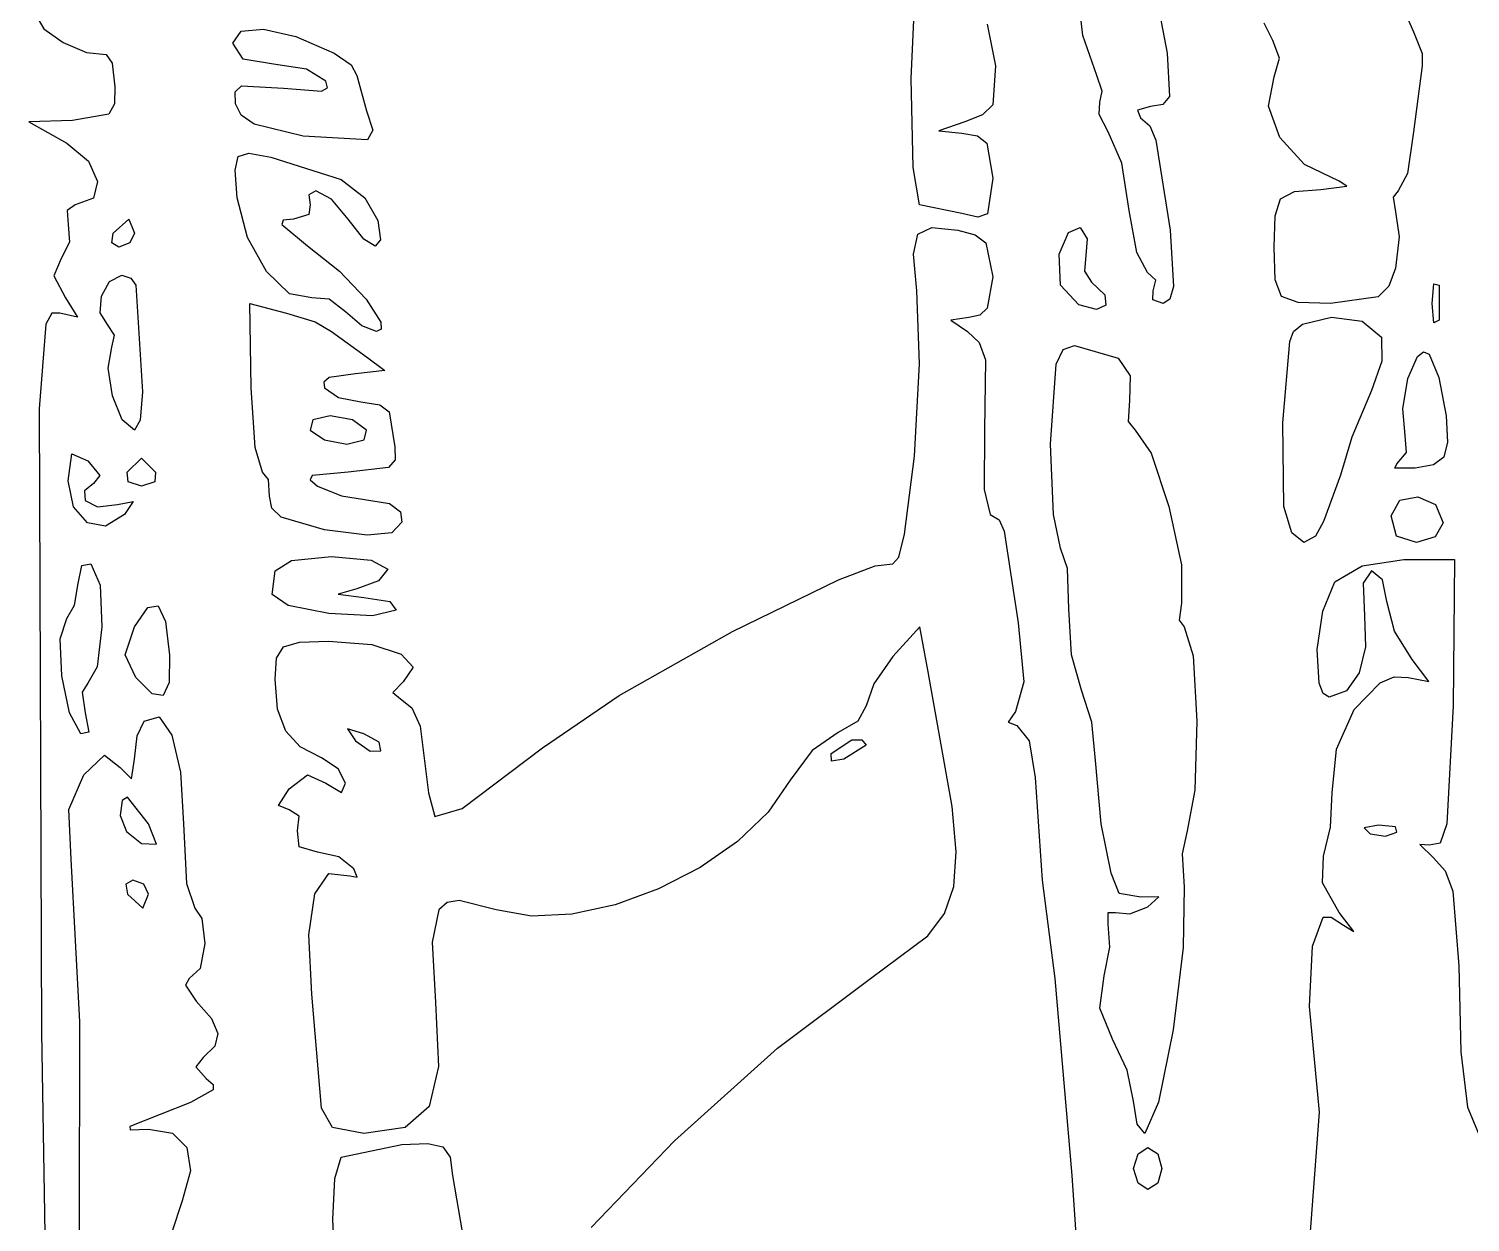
# Model space of a CAD drawing. Extents: x 0 to 282, y 0 to 282.
# Drawn here: x -0.18 to 35.95, y 221.08 to 251.01 of the extents above; entities that cross this region are included whole.
import ezdxf

# ---------------------------------------------------------------- set-up
doc = ezdxf.new("R2010")
doc.units = 0

msp = doc.modelspace()

# ---------------------------------------------------------------- linework, layer by layer
at = {"layer": 'Layer 1'}
for p, q in [((26.243672, 250.838108), (25.996727, 252.976821)), ((27.866451, 252.94155), (28.36034, 250.40155)), ((21.940241, 249.766536), (22.032845, 251.787293)), ((-0.000005, 251.354027), (0.201188, 251.00621)), ((23.845239, 251.129138), (24.056906, 250.084036)), ((31.006469, 250.71903), (30.788188, 251.15394)), ((34.322581, 251.411358), (34.534248, 250.930699)), ((0.201188, 251.00621), (0.683501, 250.661701)), ((4.936896, 250.648466), (5.145256, 250.947225)), ((5.145256, 250.947225), (5.704189, 251.001244)), ((5.704189, 251.001244), (6.514476, 250.817138)), ((6.514476, 250.817138), (7.476896, 250.401521)), ((26.59645, 249.837101), (26.243672, 250.838108)), ((34.534248, 250.930699), (34.745914, 250.388302)), ((0.683501, 250.661701), (1.265034, 250.41641)), ((1.265034, 250.41641), (1.763885, 250.366249)), ((1.763885, 250.366249), (1.909406, 250.145763)), ((5.197071, 250.251591), (4.936896, 250.648466)), ((7.476896, 250.401521), (7.904639, 250.10607)), ((7.476896, 250.401521), (7.476896, 250.401521)), ((28.36034, 250.40155), (28.413257, 249.307936)), ((31.169629, 250.273647), (31.006469, 250.71903)), ((34.745914, 250.388302), (34.745915, 250.084032)), ((1.909406, 250.145763), (1.975552, 249.55486)), ((5.959956, 250.119299), (5.197071, 250.251591)), ((6.784575, 250.000237), (5.959956, 250.119299)), ((7.904639, 250.10607), (8.041341, 249.837076)), ((24.056906, 250.084036), (23.98635, 249.100666)), ((31.041747, 249.801807), (31.169629, 250.273647)), ((34.745915, 250.084032), (34.534248, 248.425972)), ((7.265236, 249.695965), (6.784575, 250.000237)), ((7.308232, 249.529498), (7.265236, 249.695965)), ((8.041341, 249.837076), (8.288286, 248.955131)), ((21.993158, 247.530808), (21.940241, 249.766536)), ((26.724332, 249.449045), (26.59645, 249.837101)), ((30.893469, 249.066483), (31.041747, 249.801807)), ((1.975552, 249.55486), (1.973899, 249.124912)), ((4.996431, 249.425318), (5.157387, 249.576903)), ((5.007456, 249.13152), (4.996431, 249.425318)), ((5.157387, 249.576903), (6.206906, 249.519576)), ((6.206906, 249.519576), (7.159405, 249.449021)), ((7.159405, 249.449021), (7.308232, 249.529498)), ((26.667005, 249.166823), (26.724332, 249.449045)), ((28.413257, 249.307936), (28.251199, 249.111702)), ((1.973899, 249.124912), (1.830032, 248.866943)), ((5.148013, 248.845991), (5.007456, 249.13152)), ((8.288286, 248.955131), (8.447036, 248.463998)), ((23.98635, 249.100666), (23.729483, 248.848761)), ((26.653776, 248.862551), (26.667005, 249.166823)), ((27.937006, 249.06099), (27.615097, 248.972795)), ((27.615097, 248.972795), (27.690061, 248.778768)), ((28.251199, 249.111702), (27.937006, 249.06099)), ((31.178448, 248.284858), (30.893469, 249.066483)), ((0.917222, 248.708193), (-0.176388, 248.672915)), ((-0.176388, 248.672915), (0.776113, 248.143748)), ((1.830032, 248.866943), (0.917222, 248.708193)), ((5.470473, 248.619993), (5.148013, 248.845991)), ((6.700786, 248.320131), (5.470473, 248.619993)), ((23.280794, 248.672926), (22.636974, 248.45244)), ((23.729483, 248.848761), (23.280794, 248.672926)), ((26.878672, 248.425989), (26.653776, 248.862551)), ((27.690061, 248.778768), (27.919918, 248.575921)), ((27.919918, 248.575921), (28.073708, 248.214324)), ((8.314744, 248.227527), (6.700786, 248.320131)), ((8.447036, 248.463998), (8.314744, 248.227527)), ((22.636974, 248.45244), (23.210238, 248.390704)), ((23.210238, 248.390704), (23.599396, 248.323456)), ((23.599396, 248.323456), (23.836419, 248.14376)), ((27.222631, 247.636643), (26.878672, 248.425989)), ((28.073708, 248.214324), (28.430895, 245.956548)), ((31.800772, 247.609068), (31.178448, 248.284858)), ((34.534248, 248.425972), (34.379907, 247.380866)), ((0.776113, 248.143748), (1.315202, 247.692854)), ((5.069798, 247.808594), (5.340996, 247.889072)), ((5.340996, 247.889072), (5.890007, 247.790958)), ((23.836419, 248.14376), (23.98635, 247.261814)), ((1.315202, 247.692854), (1.543404, 247.18243)), ((4.997038, 247.463534), (5.069798, 247.808594)), ((5.890007, 247.790958), (7.653897, 247.226513)), ((22.151908, 246.591536), (21.993158, 247.530808)), ((27.407839, 246.450429), (27.222631, 247.636643)), ((32.664527, 247.191247), (31.800772, 247.609068)), ((1.543404, 247.18243), (1.440878, 246.764609)), ((5.04334, 246.767898), (4.997038, 247.463534)), ((7.653896, 247.226521), (8.244799, 246.76791)), ((7.653897, 247.226513), (7.653896, 247.226521)), ((23.98635, 247.261814), (23.849649, 246.371051)), ((32.858555, 247.058955), (32.664527, 247.191247)), ((34.379907, 247.380866), (34.146192, 246.944302)), ((1.440878, 246.764609), (0.98778, 246.591528)), ((5.300756, 245.776265), (5.04334, 246.767898)), ((7.018896, 246.944295), (6.842506, 246.847281)), ((6.842506, 246.847281), (6.877785, 246.591517)), ((7.41136, 246.737038), (7.018896, 246.944295)), ((8.244799, 246.76791), (8.571119, 246.203461)), ((31.200496, 246.745865), (31.547763, 246.927214)), ((31.547763, 246.927214), (32.205916, 246.97958)), ((32.205916, 246.97958), (32.858555, 247.058955)), ((34.146192, 246.944302), (34.01831, 246.785552)), ((34.01831, 246.785552), (34.075636, 246.415135)), ((0.98778, 246.591528), (0.780523, 246.450417)), ((0.780523, 246.450417), (0.811391, 246.097639)), ((6.877785, 246.591517), (6.838097, 246.348982)), ((7.830285, 246.238739), (7.41136, 246.737038)), ((23.210238, 246.379869), (22.151908, 246.591536)), ((27.597457, 245.396507), (27.407839, 246.450429)), ((31.064897, 246.319776), (31.200496, 246.745865)), ((34.075636, 246.415135), (34.16824, 245.788954)), ((0.811391, 246.097639), (0.842259, 245.661076)), ((1.939919, 245.885965), (2.327975, 246.238743)), ((2.327975, 246.238743), (2.469086, 245.885965)), ((6.197033, 246.208422), (6.167818, 246.102038)), ((6.167818, 246.102038), (6.807229, 245.568461)), ((6.454451, 246.238739), (6.197033, 246.208422)), ((6.838097, 246.348982), (6.454451, 246.238739)), ((8.218892, 245.737133), (7.830285, 246.238739)), ((8.571119, 246.203461), (8.638918, 245.71288)), ((23.614279, 246.289471), (23.210238, 246.379869)), ((23.849649, 246.371051), (23.614279, 246.289471)), ((31.041746, 245.53319), (31.064897, 246.319776)), ((1.90464, 245.64343), (1.939919, 245.885965)), ((2.469086, 245.885965), (2.354433, 245.64343)), ((2.469086, 245.885965), (2.469086, 245.885965)), ((5.779762, 244.920228), (5.300756, 245.776265)), ((8.504973, 245.559642), (8.218892, 245.737133)), ((8.638918, 245.71288), (8.504973, 245.559642)), ((22.000482, 245.361024), (22.105765, 245.859323)), ((22.105765, 245.859323), (22.455788, 246.026895)), ((22.455788, 246.026895), (23.106776, 245.956343)), ((23.106776, 245.956343), (23.542236, 245.843896)), ((23.542236, 245.843896), (23.812332, 245.638843)), ((25.646608, 245.356797), (25.884733, 245.903603)), ((25.884733, 245.903603), (26.175775, 246.027075)), ((26.175775, 246.027075), (26.352164, 245.740443)), ((26.352164, 245.740443), (26.316886, 245.321519)), ((28.430895, 245.956548), (28.51468, 244.549843)), ((34.16824, 245.788954), (34.075636, 245.004025)), ((0.842259, 245.661076), (0.635002, 245.250972)), ((2.08103, 245.533187), (1.90464, 245.64343)), ((2.354433, 245.64343), (2.08103, 245.533187)), ((6.807229, 245.568461), (7.613105, 244.934563)), ((22.083716, 244.439393), (22.000482, 245.361024)), ((23.812332, 245.638843), (23.988721, 244.792173)), ((25.681885, 244.576277), (25.646608, 245.356797)), ((26.316886, 245.32152), (26.281608, 244.933464)), ((26.316886, 245.321519), (26.316886, 245.32152)), ((27.86645, 244.898209), (27.597457, 245.396507)), ((31.063795, 244.717392), (31.041746, 245.53319)), ((0.635002, 245.250972), (0.449794, 244.81)), ((34.075636, 245.004025), (33.916335, 244.553682)), ((0.449794, 244.81), (0.740835, 244.263194)), ((1.644429, 244.302872), (1.843418, 244.66943)), ((1.843418, 244.66943), (2.151548, 244.827628)), ((2.151548, 244.827628), (2.380853, 244.757073)), ((2.380853, 244.757073), (2.504326, 244.580683)), ((6.357986, 244.361846), (5.779762, 244.920228)), ((7.613105, 244.934563), (8.280076, 244.227903)), ((23.988721, 244.792173), (23.847609, 244.002831)), ((26.281608, 244.933464), (26.457997, 244.651242)), ((26.457997, 244.651242), (26.79038, 244.334844)), ((28.069297, 244.708591), (27.86645, 244.898209)), ((28.007561, 244.439598), (28.069297, 244.708591)), ((31.218135, 244.298469), (31.063795, 244.717392)), ((34.995137, 244.122072), (35.043644, 244.615961)), ((35.043644, 244.615961), (35.171526, 244.580683)), ((0.740835, 244.263194), (1.040697, 243.778124)), ((1.610805, 243.890013), (1.644429, 244.302872)), ((2.504326, 244.580683), (2.671895, 241.903981)), ((2.504326, 244.580683), (2.504326, 244.580683)), ((6.91306, 244.263178), (6.357986, 244.361846)), ((7.349622, 244.23231), (6.91306, 244.263178)), ((7.759727, 243.9104), (7.349622, 244.23231)), ((8.280076, 244.227903), (8.642776, 243.653535)), ((22.148759, 242.611013), (22.083716, 244.439393)), ((26.140497, 244.086797), (25.681885, 244.576277)), ((26.79038, 244.334844), (26.815184, 244.077978)), ((27.998742, 244.214702), (28.007561, 244.439598)), ((28.425934, 244.225176), (28.254506, 244.122098)), ((28.51468, 244.549843), (28.425934, 244.225176)), ((31.637058, 244.144128), (31.218135, 244.298469)), ((33.647892, 244.28524), (32.452856, 244.12208)), ((33.916335, 244.553682), (33.647892, 244.28524)), ((35.171526, 244.580683), (35.171526, 243.698738)), ((0.400597, 243.876103), (0.250253, 243.598427)), ((0.599724, 243.875138), (0.400597, 243.876103)), ((1.040697, 243.778124), (0.599724, 243.875138)), ((1.79877, 243.592908), (1.610805, 243.890013)), ((5.397101, 242.005407), (5.361823, 244.122077)), ((5.361823, 244.122077), (6.279046, 243.875132)), ((6.279046, 243.875132), (7.002242, 243.659055)), ((8.174241, 243.557622), (7.759727, 243.9104)), ((23.847609, 244.002831), (23.661298, 243.824787)), ((26.58202, 243.966632), (26.140497, 244.086797)), ((26.815184, 244.077978), (26.58202, 243.966632)), ((28.254506, 244.122098), (27.998742, 244.214702)), ((32.452856, 244.12208), (31.637058, 244.144128)), ((35.043644, 243.632592), (34.995137, 244.122072)), ((0.250253, 243.598427), (0.079377, 241.476242)), ((1.970749, 243.323915), (1.79877, 243.592908)), ((7.002242, 243.659055), (7.407936, 243.416521)), ((8.535839, 243.416511), (8.174241, 243.557622)), ((8.642776, 243.653535), (8.658347, 243.480039)), ((23.388998, 243.769113), (22.934796, 243.698558)), ((22.934796, 243.698558), (23.35372, 243.416335)), ((23.661298, 243.824787), (23.388998, 243.769113)), ((31.519023, 243.417191), (31.750671, 243.602813)), ((31.750671, 243.602813), (32.472762, 243.778099)), ((32.472762, 243.778099), (33.247772, 243.675573)), ((33.247772, 243.675573), (33.725129, 243.27539)), ((35.171526, 243.698738), (35.043644, 243.632592)), ((35.171526, 243.698738), (35.171526, 243.698738)), ((1.904603, 243.028463), (1.970749, 243.323915)), ((7.407936, 243.416521), (7.407926, 243.416516)), ((7.407926, 243.416516), (8.289871, 242.781516)), ((8.658347, 243.480039), (8.535839, 243.416511)), ((23.35372, 243.416335), (23.648069, 243.139625)), ((23.648069, 243.139625), (23.803512, 242.710779)), ((31.25568, 241.123447), (31.432069, 243.169557)), ((31.432069, 243.169557), (31.519023, 243.417191)), ((33.725126, 243.275405), (33.733945, 242.671272)), ((33.725129, 243.27539), (33.725126, 243.275405)), ((1.814204, 242.494886), (1.904603, 243.028463)), ((8.289871, 242.781516), (8.744072, 242.437557)), ((25.576303, 242.596316), (25.752692, 242.965633)), ((25.752692, 242.965633), (26.034915, 243.06375)), ((26.034915, 243.06375), (27.128525, 242.74625)), ((34.386936, 242.239117), (34.632778, 242.795293)), ((34.632778, 242.795293), (34.77761, 242.904502)), ((34.77761, 242.904502), (34.924923, 242.852066)), ((34.924923, 242.852066), (35.163048, 242.261163)), ((1.922242, 241.802559), (1.814204, 242.494886)), ((8.744072, 242.437557), (8.007649, 242.358182)), ((22.021979, 240.289845), (22.148759, 242.611013)), ((23.803512, 242.710779), (23.777054, 240.946885)), ((25.435192, 240.5943), (25.576303, 242.596316)), ((27.128525, 242.74625), (27.128526, 242.746237)), ((27.128526, 242.746237), (27.428387, 242.309675)), ((33.733945, 242.671272), (33.478181, 241.934845)), ((7.355009, 242.261168), (7.213898, 242.149823)), ((7.213898, 242.149823), (7.231537, 242.005404)), ((8.007649, 242.358182), (7.355009, 242.261168)), ((27.428387, 242.309675), (27.410748, 241.687907)), ((34.260156, 241.477888), (34.386936, 242.239117)), ((35.163048, 242.261163), (35.348257, 241.299846)), ((2.162572, 241.202837), (1.922242, 241.802559)), ((2.671895, 241.903981), (2.613466, 241.192363)), ((5.498524, 240.510508), (5.397101, 242.005407)), ((7.231537, 242.005404), (7.584314, 241.762869)), ((7.584314, 241.762869), (8.14876, 241.652626)), ((33.478181, 241.934845), (32.984292, 240.770675)), ((0.079377, 241.476242), (0.141113, 225.848138)), ((8.14876, 241.652626), (8.6206, 241.582071)), ((8.6206, 241.582071), (8.854316, 241.405681)), ((8.854316, 241.405681), (8.995427, 240.523736)), ((27.410748, 241.687907), (27.37547, 241.15874)), ((34.3252, 240.805956), (34.260156, 241.477888)), ((2.469048, 240.947073), (2.162572, 241.202837)), ((2.613466, 241.192363), (2.469048, 240.947073)), ((6.940906, 241.202764), (6.87917, 240.947)), ((7.373059, 241.299778), (6.940906, 241.202764)), ((7.937504, 241.202764), (7.373059, 241.299778)), ((8.290282, 240.947), (7.937504, 241.202764)), ((27.37547, 241.15874), (27.551859, 240.947073)), ((31.282138, 239.02883), (31.25568, 241.123447)), ((35.348256, 241.299847), (35.380777, 240.644453)), ((35.348257, 241.299846), (35.348256, 241.299847)), ((6.87917, 240.947), (7.231948, 240.704465)), ((6.87917, 240.947), (6.87917, 240.947)), ((7.231948, 240.704465), (7.796393, 240.594222)), ((7.796393, 240.594222), (8.228546, 240.704465)), ((8.228546, 240.704465), (8.290282, 240.947)), ((23.777054, 240.946885), (23.768234, 239.451987)), ((27.551859, 240.947073), (27.952041, 240.363336)), ((32.984292, 240.770675), (32.70207, 239.818174)), ((34.351658, 240.387032), (34.3252, 240.805956)), ((35.380777, 240.644453), (35.290929, 240.263563)), ((0.811207, 239.677066), (0.899401, 240.347345)), ((0.899401, 240.347345), (1.305096, 240.170955)), ((5.679323, 239.888737), (5.498524, 240.510508)), ((8.995427, 240.523736), (9.002041, 240.201275)), ((21.776137, 238.332478), (22.021979, 240.289845)), ((25.505748, 238.825998), (25.435192, 240.5943)), ((27.952041, 240.363336), (28.398526, 239.028843)), ((34.113533, 240.1004), (34.351658, 240.387032)), ((35.290929, 240.263563), (35.035716, 240.074496)), ((1.305096, 240.170955), (1.600547, 239.809358)), ((2.29245, 239.888734), (2.645228, 240.241512)), ((2.310089, 239.646199), (2.29245, 239.888734)), ((2.645228, 240.241512), (2.998006, 239.888734)), ((2.998006, 239.888734), (2.980367, 239.646199)), ((2.998006, 239.888734), (2.998006, 239.888734)), ((5.833663, 239.707938), (5.679323, 239.888737)), ((7.831257, 239.888736), (6.927262, 239.804951)), ((8.836676, 240.007798), (7.831257, 239.888736)), ((9.002041, 240.201275), (8.836676, 240.007798)), ((34.065025, 239.994567), (34.113533, 240.1004)), ((34.572144, 239.994567), (34.065025, 239.994567)), ((35.035716, 240.074496), (34.572144, 239.994567)), ((0.947356, 239.018915), (0.811207, 239.677066)), ((1.446206, 239.606511), (1.22131, 239.421303)), ((1.446207, 239.60651), (1.446206, 239.606511)), ((1.600547, 239.809358), (1.446207, 239.60651)), ((2.645228, 239.535956), (2.310089, 239.646199)), ((2.980367, 239.646199), (2.645228, 239.535956)), ((5.855712, 239.289014), (5.833663, 239.707938)), ((6.927262, 239.804951), (6.873794, 239.695259)), ((6.873794, 239.695259), (7.055145, 239.535958)), ((7.055145, 239.535958), (7.659277, 239.293423)), ((32.70207, 239.818174), (32.278736, 238.654004)), ((1.22131, 239.421303), (1.234539, 239.183177)), ((1.234539, 239.183177), (1.547629, 239.024427)), ((5.911933, 238.98805), (5.855712, 239.289014)), ((7.659277, 239.293423), (8.395705, 239.18318)), ((8.395705, 239.18318), (8.86534, 239.101049)), ((23.768234, 239.451987), (23.918165, 238.830215)), ((33.972128, 238.795125), (34.19096, 239.189245)), ((34.19096, 239.189245), (34.637997, 239.275785)), ((34.637997, 239.275785), (35.078419, 239.077899)), ((1.291865, 238.618733), (0.947356, 239.018915)), ((1.547629, 239.024427), (2.045928, 239.077344)), ((2.222317, 238.830399), (1.748823, 238.53605)), ((2.045928, 239.077344), (2.438393, 239.15231)), ((2.438393, 239.15231), (2.222317, 238.830399)), ((6.146749, 238.759847), (5.911933, 238.98805)), ((8.86534, 239.101049), (9.136537, 238.896548)), ((9.136537, 238.896548), (9.16961, 238.632516)), ((23.918165, 238.830215), (24.14747, 238.697924)), ((25.682137, 237.98374), (25.505748, 238.825998)), ((28.398526, 239.028843), (28.71272, 237.568673)), ((31.483883, 238.370128), (31.282138, 239.02883)), ((35.078419, 239.077899), (35.277408, 238.618736)), ((1.748823, 238.53605), (1.291865, 238.618733)), ((7.231542, 238.442347), (6.146749, 238.759847)), ((9.16961, 238.632516), (8.924872, 238.371791)), ((24.14747, 238.697924), (24.270943, 238.406881)), ((32.278736, 238.654004), (32.071479, 238.283587)), ((34.104419, 238.288007), (33.972128, 238.795125)), ((35.277406, 238.618736), (35.074558, 238.265958)), ((35.277408, 238.618736), (35.277406, 238.618736)), ((8.303101, 238.314465), (7.231542, 238.442347)), ((8.924872, 238.371791), (8.303101, 238.314465)), ((21.631305, 237.757905), (21.776137, 238.332478)), ((24.270943, 238.406881), (24.623721, 236.113821)), ((31.784847, 238.124837), (31.483883, 238.370128)), ((32.071479, 238.283587), (31.784847, 238.124837)), ((34.607128, 238.124847), (34.104419, 238.288007)), ((35.074558, 238.265958), (34.607128, 238.124847)), ((6.411281, 237.675054), (7.407877, 237.772068)), ((7.407877, 237.772068), (8.404474, 237.679464)), ((21.483993, 237.595503), (21.631305, 237.757905)), ((25.854117, 237.476618), (25.682137, 237.98374)), ((1.057883, 237.101791), (1.150487, 237.547173)), ((1.150487, 237.547173), (1.375383, 237.59568)), ((1.375383, 237.59568), (1.609098, 237.053284)), ((5.926212, 236.819567), (5.996767, 237.41929)), ((5.996767, 237.41929), (6.411281, 237.675054)), ((8.404474, 237.679464), (8.818987, 237.454568)), ((8.818996, 237.454567), (8.58969, 237.167935)), ((8.818987, 237.454568), (8.818996, 237.454567)), ((20.121389, 237.190912), (21.034201, 237.541622)), ((21.034201, 237.541622), (21.483993, 237.595503)), ((25.893804, 236.46679), (25.854117, 237.476618)), ((28.71272, 237.568673), (28.716029, 236.607903)), ((32.56121, 237.136878), (33.240307, 237.538163)), ((33.240307, 237.538163), (34.28982, 237.701323)), ((33.478433, 237.419098), (33.271176, 237.106008)), ((33.751836, 237.189793), (33.478433, 237.419098)), ((34.28982, 237.701323), (35.55982, 237.701323)), ((35.55982, 237.701323), (35.524542, 234.032433)), ((0.969689, 236.554985), (1.057883, 237.101791)), ((1.609098, 237.053284), (1.657605, 236.00818)), ((8.58969, 237.167935), (8.042884, 236.960678)), ((17.462325, 235.893351), (20.121389, 237.190912)), ((32.261348, 236.402107), (32.56121, 237.136878)), ((33.271176, 237.106008), (33.302044, 236.290208)), ((33.866489, 236.642986), (33.751836, 237.189793)), ((6.321985, 236.545613), (5.926212, 236.819567)), ((8.042884, 236.960678), (7.575453, 236.828387)), ((7.575453, 236.828387), (8.219273, 236.749011)), ((8.219273, 236.749011), (8.876322, 236.643178)), ((8.876322, 236.643178), (9.030662, 236.431511)), ((34.051697, 235.906564), (33.866489, 236.642986)), ((0.775661, 236.219846), (0.969689, 236.554985)), ((2.468651, 236.008178), (2.804892, 236.498209)), ((2.804892, 236.498209), (3.068373, 236.541755)), ((3.068373, 236.541755), (3.252479, 236.142124)), ((7.346145, 236.347726), (6.321985, 236.545613)), ((8.436451, 236.288746), (7.346145, 236.347726)), ((9.030662, 236.431511), (8.436451, 236.288746)), ((25.95995, 235.311445), (25.893804, 236.46679)), ((28.716029, 236.607903), (28.658702, 236.17575)), ((32.120237, 235.439133), (32.261348, 236.402107)), ((33.302044, 236.290208), (33.327951, 235.509137)), ((0.60754, 235.713278), (0.775661, 236.219846)), ((1.657606, 236.008177), (1.534133, 235.01158)), ((1.657605, 236.00818), (1.657606, 236.008177)), ((2.234935, 235.307033), (2.468651, 236.008178)), ((3.252479, 236.142124), (3.350596, 235.302622)), ((22.154288, 236.007999), (21.48401, 235.267165)), ((22.365955, 234.879109), (22.154288, 236.007999)), ((24.623721, 236.113821), (24.760422, 234.632154)), ((28.658702, 236.17575), (28.786584, 236.00818)), ((28.786584, 236.00818), (29.010929, 235.283332)), ((0.647779, 234.786684), (0.60754, 235.713278)), ((6.204303, 235.509702), (6.607242, 235.630419)), ((6.607242, 235.630419), (7.337605, 235.655223)), ((7.337605, 235.655223), (8.41854, 235.564824)), ((8.41854, 235.564824), (9.158823, 235.328903)), ((14.618053, 234.291519), (17.462325, 235.893351)), ((34.501489, 235.196596), (34.051697, 235.906564)), ((2.503929, 234.738178), (2.234935, 235.307033)), ((3.350596, 235.302623), (3.337366, 234.614153)), ((3.350596, 235.302622), (3.350596, 235.302623)), ((5.997045, 234.702722), (6.032874, 235.223621)), ((6.032874, 235.223621), (6.204303, 235.509702)), ((9.158823, 235.328903), (9.455927, 235.000378)), ((21.48401, 235.267165), (21.00335, 234.583658)), ((26.211304, 234.42068), (25.95995, 235.311445)), ((29.010929, 235.283332), (29.099675, 233.648979)), ((32.164335, 234.601837), (32.120237, 235.439133)), ((33.327951, 235.509137), (33.165342, 234.85705)), ((34.911593, 234.636562), (34.501489, 235.196596)), ((1.534133, 235.01158), (1.304828, 234.597067)), ((9.455927, 235.000378), (9.207325, 234.632163)), ((22.968433, 231.504565), (22.365955, 234.879109)), ((33.165342, 234.85705), (32.850598, 234.410014)), ((0.840153, 233.853477), (0.647779, 234.786684)), ((1.304828, 234.597067), (1.163716, 234.372171)), ((2.914033, 234.335238), (2.503929, 234.738178)), ((3.337366, 234.614153), (3.191845, 234.292794)), ((6.059884, 233.947555), (5.997045, 234.702722)), ((9.207325, 234.632163), (8.947152, 234.36758)), ((21.00335, 234.583658), (20.813732, 234.032445)), ((24.760422, 234.632154), (24.553165, 233.891321)), ((32.264105, 234.340906), (32.164335, 234.601837)), ((33.046281, 233.939824), (33.691203, 234.608449)), ((33.691203, 234.608449), (34.044669, 234.754039)), ((34.044669, 234.754039), (34.395656, 234.737985)), ((34.395656, 234.737985), (34.911593, 234.636562)), ((1.163716, 234.372171), (1.234272, 233.856233)), ((3.191845, 234.292794), (2.914033, 234.335238)), ((8.947152, 234.36758), (9.13677, 234.208829)), ((9.13677, 234.208829), (9.420646, 233.983382)), ((12.699823, 232.974113), (14.618053, 234.291519)), ((26.467068, 233.618109), (26.211304, 234.42068)), ((32.420099, 234.244098), (32.264105, 234.340906)), ((32.850598, 234.410014), (32.420099, 234.244098)), ((1.128439, 233.327066), (0.840153, 233.853477)), ((1.234272, 233.856233), (1.326876, 233.366754)), ((2.715771, 233.644581), (3.093354, 233.753171)), ((3.093354, 233.753171), (3.408098, 233.296213)), ((6.26163, 233.397441), (6.059884, 233.947555)), ((9.420646, 233.983382), (9.635069, 233.516503)), ((20.813732, 234.032445), (20.606475, 233.644389)), ((24.553165, 233.891321), (24.372366, 233.622328)), ((32.599796, 232.947085), (33.046281, 233.939824)), ((35.524542, 234.032433), (35.370201, 231.069098)), ((2.539382, 233.274164), (2.715771, 233.644581)), ((6.622126, 233.006077), (6.26163, 233.397441)), ((8.219726, 233.327389), (7.809622, 233.450861)), ((7.809622, 233.450861), (8.008059, 233.151)), ((9.635069, 233.516503), (9.842326, 231.845219)), ((20.606475, 233.644389), (20.108176, 233.362167)), ((24.372366, 233.622328), (24.588443, 233.538543)), ((24.588443, 233.538543), (24.897124, 233.150487)), ((26.564082, 232.65679), (26.467068, 233.618109)), ((29.099675, 233.648979), (29.049514, 231.915406)), ((1.326876, 233.366754), (1.128439, 233.327066)), ((2.468826, 232.69208), (2.539382, 233.274164)), ((3.408098, 233.296213), (3.623623, 232.369619)), ((8.008059, 233.151), (8.00806, 233.151)), ((8.00806, 233.151), (8.378477, 232.895236)), ((8.603372, 233.115722), (8.219726, 233.327389)), ((8.64306, 232.904055), (8.603372, 233.115722)), ((20.108176, 233.362167), (19.455536, 232.907965)), ((19.931001, 232.833181), (20.451348, 233.177139)), ((20.812946, 233.044848), (20.248501, 232.69207)), ((20.451348, 233.177139), (20.704907, 233.180446)), ((20.704907, 233.180446), (20.812946, 233.044848)), ((20.812946, 233.044848), (20.812946, 233.044848)), ((24.897124, 233.150487), (25.047054, 232.233263)), ((1.198825, 232.304024), (1.723583, 232.789094)), ((1.723583, 232.789094), (2.116048, 232.480413)), ((2.39827, 232.2026), (2.468826, 232.69208)), ((7.161215, 232.727162), (6.622126, 233.006077)), ((7.58014, 232.44935), (7.161215, 232.727162)), ((8.378477, 232.895236), (8.64306, 232.904055)), ((10.688993, 231.457163), (12.699823, 232.974113)), ((19.455536, 232.907965), (18.908726, 232.162717)), ((19.94423, 232.643563), (19.931001, 232.833181)), ((20.248501, 232.69207), (19.94423, 232.643563)), ((32.490656, 231.845205), (32.599796, 232.947085)), ((0.828408, 231.430897), (1.198825, 232.304024)), ((2.116048, 232.480413), (2.39827, 232.2026)), ((3.623623, 232.369619), (3.703549, 231.069301)), ((7.760938, 232.092162), (7.58014, 232.44935)), ((26.705193, 231.06929), (26.564082, 232.65679)), ((6.085243, 231.527718), (6.349826, 231.951051)), ((6.349826, 231.951051), (6.808438, 232.29942)), ((6.808438, 232.29942), (7.267049, 232.092162)), ((7.267049, 232.092162), (7.659515, 231.854037)), ((7.659515, 231.854037), (7.760938, 232.092162)), ((18.908726, 232.162717), (18.356064, 231.364903)), ((25.047054, 232.233263), (25.223443, 229.657983)), ((2.162421, 231.659685), (2.11667, 231.281)), ((2.297469, 231.744021), (2.162421, 231.659685)), ((2.822226, 231.069333), (2.297469, 231.744021)), ((9.842326, 231.845219), (10.001076, 231.254316)), ((29.049514, 231.915406), (28.85714, 230.8929)), ((32.450968, 230.985308), (32.490656, 231.845205)), ((0.881325, 230.187354), (0.828408, 231.430897)), ((2.11667, 231.281), (2.27542, 230.875305)), ((2.11667, 231.281), (2.11667, 231.281)), ((6.349826, 231.421884), (6.085243, 231.527718)), ((6.601181, 231.263134), (6.349826, 231.421884)), ((6.561493, 230.892717), (6.601181, 231.263134)), ((10.001076, 231.254316), (10.688993, 231.457163)), ((18.356064, 231.364903), (17.583053, 230.628686)), ((23.064827, 230.368372), (22.968433, 231.504565)), ((2.27542, 230.875305), (2.645837, 230.575444)), ((3.025073, 230.557805), (2.822226, 231.069333)), ((3.703549, 231.069301), (3.703546, 231.069292)), ((3.703546, 231.069292), (3.778511, 229.574393)), ((6.596771, 230.495842), (6.561493, 230.892717)), ((26.952138, 229.83457), (26.705193, 231.06929)), ((28.85714, 230.8929), (28.729258, 230.319636)), ((32.278989, 230.257705), (32.450968, 230.985308)), ((33.655067, 231.034667), (33.297879, 230.968521)), ((33.297879, 230.968521), (33.4434, 230.823)), ((34.08281, 230.999389), (33.655067, 231.034667)), ((33.831456, 230.761264), (34.113678, 230.858278)), ((34.113678, 230.858278), (34.08281, 230.999389)), ((35.370201, 231.069098), (35.202081, 230.589542)), ((2.645837, 230.575444), (3.025073, 230.557805)), ((7.055382, 230.36355), (6.596771, 230.495842)), ((17.583053, 230.628686), (16.647158, 229.979285)), ((33.4434, 230.823), (33.831456, 230.761264)), ((33.4434, 230.823), (33.4434, 230.823)), ((34.924819, 230.539933), (34.686694, 230.553162)), ((34.686694, 230.553162), (35.030652, 230.222433)), ((35.202081, 230.589542), (34.924819, 230.539933)), ((1.106221, 226.108357), (0.881325, 230.187354)), ((7.593369, 230.244488), (7.055382, 230.36355)), ((7.972605, 229.940216), (7.593369, 230.244488)), ((23.005364, 229.499243), (23.064827, 230.368372)), ((28.729258, 230.319636), (28.786584, 229.48179)), ((32.24812, 229.591839), (32.278989, 230.257705)), ((35.030652, 230.222433), (35.323347, 229.892255)), ((6.993646, 229.31403), (7.340912, 229.826661)), ((7.340912, 229.826661), (7.866772, 229.763827)), ((8.051981, 229.732959), (7.972605, 229.940216)), ((16.647158, 229.979285), (15.605844, 229.441919)), ((27.150576, 229.323042), (26.952138, 229.83457)), ((35.323347, 229.892255), (35.520131, 229.380176)), ((2.434171, 229.658778), (2.257782, 229.561764)), ((2.257782, 229.561764), (2.29306, 229.306)), ((2.707574, 229.561764), (2.434171, 229.658778)), ((2.822227, 229.306), (2.707574, 229.561764)), ((3.778511, 229.574393), (3.985768, 228.952622)), ((7.866772, 229.763827), (8.051981, 229.732959)), ((15.605844, 229.441919), (14.516573, 229.041804)), ((22.775576, 228.821937), (23.005364, 229.499243)), ((25.223443, 229.657983), (25.540943, 227.188533)), ((28.786584, 229.48179), (28.761228, 227.966499)), ((32.667045, 228.846595), (32.24812, 229.591839)), ((2.29306, 229.306), (2.681116, 228.953222)), ((2.29306, 229.306), (2.29306, 229.306)), ((2.681116, 228.953222), (2.822227, 229.306)), ((6.844818, 228.285462), (6.993646, 229.31403)), ((10.308455, 229.098232), (10.102506, 228.917158)), ((10.609074, 229.148668), (10.308455, 229.098232)), ((11.535666, 228.917157), (10.609074, 229.148668)), ((27.692972, 229.234847), (27.150576, 229.323042)), ((28.151584, 229.243666), (27.692972, 229.234847)), ((27.869361, 228.987902), (28.151584, 229.243666)), ((35.520131, 229.380176), (35.665652, 227.506043)), ((3.985768, 228.952622), (4.162157, 228.696857)), ((4.162157, 228.696857), (4.232713, 228.070677)), ((10.102506, 228.917158), (9.933281, 228.103565)), ((12.42402, 228.754206), (11.535666, 228.917157)), ((13.436811, 228.804161), (12.42402, 228.754206)), ((14.516573, 229.041804), (13.436811, 228.804161)), ((22.360993, 228.261214), (22.775576, 228.821937)), ((26.881583, 228.564569), (26.877173, 228.851201)), ((26.877173, 228.851201), (27.057972, 228.846791)), ((27.057972, 228.846791), (27.423979, 228.811514)), ((27.423979, 228.811514), (27.869361, 228.987902)), ((31.996766, 227.999928), (32.265759, 228.727533)), ((32.265759, 228.727533), (32.468055, 228.729187)), ((32.468055, 228.729187), (32.772878, 228.529095)), ((33.037461, 228.370345), (32.667045, 228.846595)), ((26.921271, 227.978076), (26.881583, 228.564569)), ((32.772878, 228.529095), (33.037461, 228.370345)), ((4.232713, 228.070677), (4.11806, 227.444496)), ((6.914271, 226.800487), (6.844818, 228.285462)), ((9.933281, 228.103565), (10.018716, 226.588827)), ((20.919565, 227.188549), (22.360993, 228.261214)), ((26.77575, 227.259289), (26.921271, 227.978076)), ((28.761228, 227.966499), (28.504362, 225.905505)), ((31.92621, 226.487391), (31.996766, 227.999928)), ((4.11806, 227.444496), (3.844657, 227.188732)), ((26.669917, 226.452312), (26.77575, 227.259289)), ((35.665652, 227.506043), (35.71912, 225.357404)), ((3.844657, 227.188732), (3.747643, 227.025572)), ((3.747643, 227.025572), (4.021046, 226.624287)), ((18.589024, 225.4434), (20.919565, 227.188549)), ((25.540943, 227.188533), (25.964277, 222.249643)), ((4.021046, 226.624287), (4.405794, 226.18552)), ((7.161216, 223.942987), (6.914271, 226.800487)), ((10.018716, 226.588827), (10.094784, 224.98975)), ((4.405794, 226.18552), (4.559032, 225.812899)), ((26.987417, 225.671789), (26.669917, 226.452312)), ((32.173155, 223.837148), (31.92621, 226.487391)), ((0.141113, 225.848138), (0.423336, 208.447376)), ((1.092992, 220.838734), (1.106221, 226.108357)), ((4.559032, 225.812899), (4.487374, 225.493195)), ((28.504362, 225.905505), (28.141662, 224.089252)), ((4.487374, 225.493195), (4.197435, 225.213177)), ((16.00713, 223.122782), (18.589024, 225.4434)), ((27.357834, 224.895681), (26.987417, 225.671789)), ((4.197435, 225.213177), (4.007816, 224.975052)), ((35.71912, 225.357404), (35.881728, 223.969443)), ((4.007816, 224.975052), (4.26799, 224.68401)), ((10.094784, 224.98975), (9.859966, 223.982677)), ((27.516584, 224.119569), (27.357834, 224.895681)), ((4.444379, 224.397377), (3.879934, 224.084287)), ((4.26799, 224.68401), (4.445482, 224.535733)), ((4.445482, 224.535733), (4.444379, 224.397377)), ((3.879934, 224.084287), (2.358579, 223.484564)), ((27.604779, 223.541896), (27.516584, 224.119569)), ((28.141662, 224.089252), (27.798806, 223.30818)), ((7.439024, 223.453508), (7.161216, 223.942987)), ((9.859966, 223.982677), (9.254731, 223.45847)), ((31.643988, 216.781588), (32.173155, 223.837148)), ((35.881728, 223.969443), (36.156785, 223.309087)), ((2.358579, 223.484564), (2.366849, 223.399677)), ((2.366849, 223.399677), (2.821604, 223.414009)), ((2.821604, 223.414009), (3.425186, 223.316443)), ((3.425186, 223.316443), (3.787335, 222.950987)), ((8.219546, 223.307987), (7.439024, 223.453508)), ((9.254731, 223.45847), (8.219546, 223.307987)), ((27.798806, 223.30818), (27.604779, 223.541896)), ((3.787335, 222.950987), (3.878286, 222.367249)), ((7.655098, 222.708308), (9.172048, 223.025808)), ((9.172048, 223.025808), (9.826891, 223.05833)), ((9.826891, 223.05833), (10.203922, 222.968481)), ((10.203922, 222.968481), (10.382515, 222.713269)), ((13.914716, 220.947685), (16.00713, 223.122782)), ((27.625373, 222.796647), (27.867908, 222.955397)), ((27.867908, 222.955397), (28.123672, 222.796647)), ((7.496348, 222.17914), (7.655098, 222.708308)), ((10.382515, 222.713269), (10.442048, 222.249696)), ((27.51513, 222.42623), (27.625373, 222.796647)), ((28.123672, 222.796647), (28.220686, 222.42623)), ((3.878286, 222.367249), (3.668271, 221.614839)), ((10.442048, 222.249696), (10.688993, 220.838586)), ((25.964277, 222.249643), (26.281777, 217.663533)), ((27.625373, 222.055813), (27.51513, 222.42623)), ((28.220686, 222.42623), (28.123672, 222.055813)), ((28.220686, 222.42623), (28.220686, 222.42623)), ((7.443431, 221.147264), (7.496348, 222.17914)), ((27.867908, 221.897063), (27.625373, 222.055813)), ((28.123672, 222.055813), (27.867908, 221.897063)), ((3.668271, 221.614839), (3.411956, 220.832663)), ((7.496348, 220.049243), (7.443431, 221.147264))]:
    msp.add_line(p, q, dxfattribs=at)

doc.saveas('drawing.dxf')
